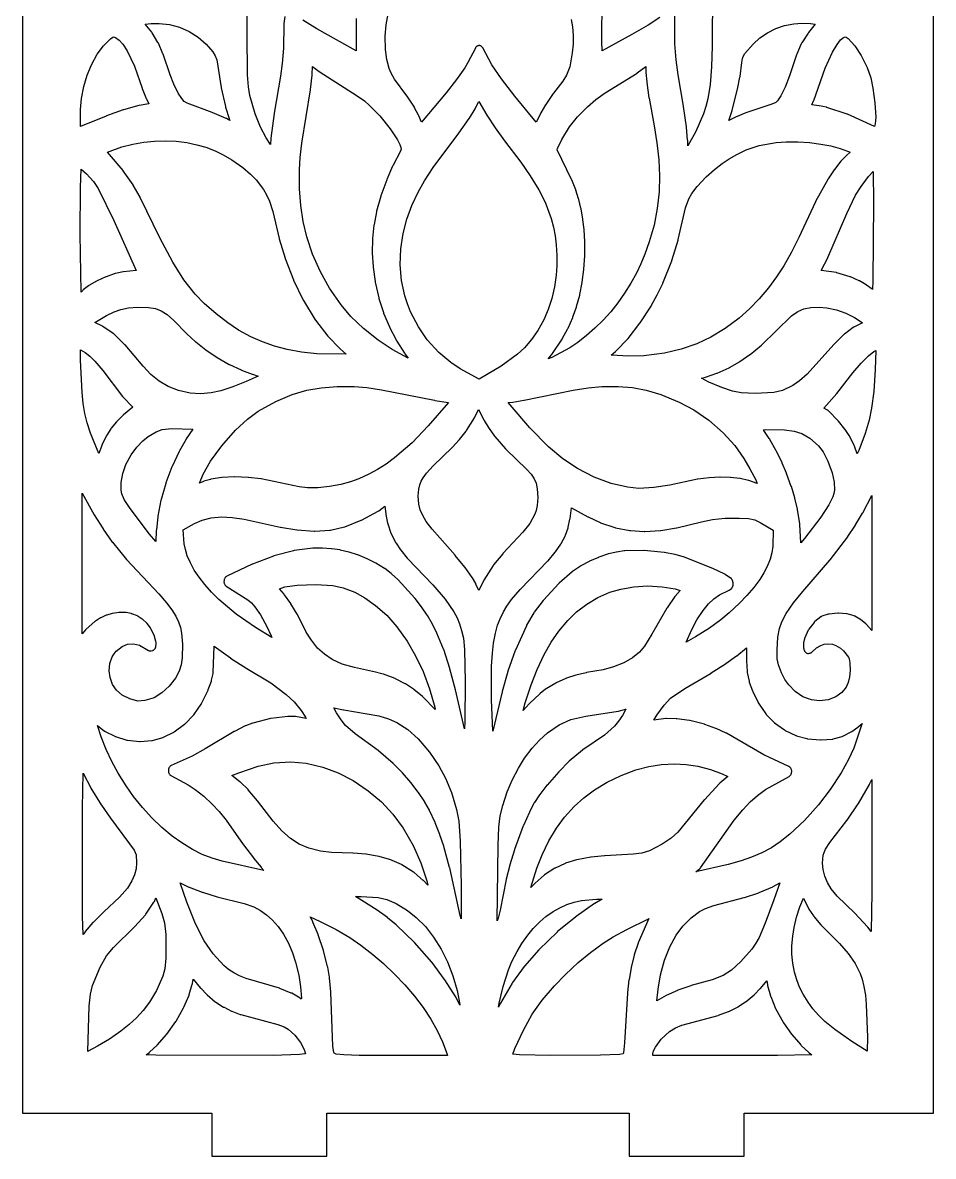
# Model space of a CAD drawing. Header units: millimetres. Extents: x 0 to 63, y 0 to 126.
# Drawn here: x 0 to 63.3, y 0 to 78.7 of the extents above; entities that cross this region are included whole.
import ezdxf

# ---------------------------------------------------------------- set-up
doc = ezdxf.new("R2010")
doc.units = ezdxf.units.MM
doc.layers.add('CUT', color=1, linetype='Continuous')

msp = doc.modelspace()

# ---------------------------------------------------------------- linework, layer by layer
at = {"layer": 'CUT'}
for points in [[(42.134, 0), (50.134, 0), (50.134, 3), (63.2679, 3), (63.2679, 123), (50.134, 123), (50.134, 126), (42.134, 126), (42.134, 123), (21.134, 123), (21.134, 126), (13.134, 126), (13.134, 123), (0, 123), (0, 3), (13.134, 3), (13.134, 0), (21.134, 0), (21.134, 3), (42.134, 3)], [(14.1339, 72.0887), (13.171, 72.497), (13.1586, 72.5019), (11.4229, 73.1363), (11.2262, 73.2642), (11.0473, 73.4617), (10.8015, 73.8409), (10.5004, 74.4577), (10.2435, 75.1196), (9.759, 76.5441), (9.747, 76.5754), (9.4259, 77.3184), (9.4135, 77.3445), (9.3995, 77.3693), (8.9889, 78.0344), (8.9627, 78.0715), (8.5188, 78.6227), (8.9269, 78.6772), (9.4881, 78.69), (10.2073, 78.6059), (10.9054, 78.4141), (11.5698, 78.1202), (12.1855, 77.7305), (12.74, 77.2504), (13.2065, 76.7162), (13.3853, 76.4408), (13.4878, 76.1608), (13.7797, 74.233), (13.786, 74.2002), (14.0808, 72.9086), (14.0909, 72.872), (14.3422, 72.0908), (14.3521, 72.063), (14.3998, 71.944), (14.1588, 72.0766)], [(55.064, 78.6237), (54.5891, 78.0514), (54.5637, 78.0166), (54.1248, 77.3361), (54.1086, 77.3084), (54.0944, 77.2789), (53.7772, 76.5441), (53.7649, 76.5117), (53.2667, 75.0336), (52.9754, 74.2666), (52.6829, 73.6551), (52.4337, 73.3026), (52.3144, 73.204), (52.0498, 73.0787), (50.2503, 72.473), (50.2318, 72.4661), (49.5329, 72.1702), (49.5177, 72.1632), (49.0575, 71.9338), (49.2892, 72.6434), (49.2974, 72.6718), (49.6882, 74.2163), (49.6938, 74.2414), (49.8326, 74.9634), (49.8376, 74.9956), (49.9545, 75.9764), (50.0111, 76.2481), (50.0631, 76.3867), (50.1835, 76.5901), (50.745, 77.2508), (51.2195, 77.6827), (51.7457, 78.0424), (52.3173, 78.3275), (52.9261, 78.5343), (53.5649, 78.6593), (54.1387, 78.6983), (54.7267, 78.67)], [(6.4597, 77.7076), (6.7142, 77.5287), (6.9584, 77.2521), (7.2654, 76.7775), (7.7617, 75.7218), (8.3021, 74.1824), (8.3078, 74.1669), (8.5855, 73.4652), (8.5974, 73.4379), (8.7617, 73.0973), (8.7622, 73.0963), (8.1032, 72.9877), (8.0781, 72.9822), (6.9972, 72.6879), (6.9769, 72.6815), (5.8139, 72.2589), (5.803, 72.2547), (4.0184, 71.5147), (4.0068, 71.6581), (4.0212, 72.6972), (4.0989, 73.465), (4.2568, 74.2967), (4.4854, 75.0804), (4.7813, 75.8076), (5.1871, 76.5445), (5.6131, 77.1261), (6.0964, 77.6096), (6.2608, 77.7247), (6.3102, 77.7429)], [(59.2617, 72.1809), (59.2313, 71.7133), (59.1816, 71.5243), (57.2974, 72.3739), (57.272, 72.3838), (55.8624, 72.85), (55.8344, 72.8575), (55.3337, 72.9615), (55.3136, 72.9648), (54.8194, 73.0257), (54.825, 73.0367), (54.9484, 73.3057), (54.9626, 73.3406), (55.7515, 75.5722), (56.2592, 76.6943), (56.5771, 77.2205), (56.8272, 77.5344), (57.0284, 77.7032), (57.1499, 77.7424), (57.2064, 77.7265), (57.3414, 77.6357), (57.8192, 77.1193), (58.2656, 76.4465), (58.6753, 75.6153), (58.9144, 74.9028), (59.0724, 74.1808), (59.2051, 73.1709)], [(25.6726, 56.0331), (24.6888, 56.6904), (23.689, 57.486), (22.8059, 58.3301), (22.118, 59.1423), (21.314, 60.3027), (20.6821, 61.4221), (20.1344, 62.6575), (19.7388, 63.8574), (19.4872, 64.9331), (19.3186, 66.0494), (19.2332, 67.2081), (19.2338, 68.5126), (19.2848, 69.3761), (19.3879, 70.3659), (20.003, 74.079), (20.0062, 74.1027), (20.1173, 75.0915), (20.12, 75.1309), (20.1349, 75.6931), (20.5921, 75.3554), (20.6078, 75.3446), (23.2467, 73.6494), (23.7392, 73.3018), (24.1055, 72.9923), (24.8103, 72.2664), (25.5329, 71.3641), (26.0383, 70.5899), (26.1977, 70.2806), (26.277, 70.0674), (26.2865, 69.9614), (26.2407, 69.8034), (25.7108, 68.7927), (25.6979, 68.766), (25.3028, 67.8547), (25.2931, 67.8301), (24.8936, 66.7213), (24.8846, 66.6932), (24.5858, 65.6436), (24.5759, 65.6013), (24.4136, 64.7088), (24.4085, 64.6727), (24.3147, 63.7375), (24.3125, 63.7019), (24.2914, 62.7672), (24.292, 62.7315), (24.3429, 61.8011), (24.3465, 61.764), (24.4848, 60.7495), (24.492, 60.7103), (24.7403, 59.6197), (24.7505, 59.5825), (25.0663, 58.6026), (25.0786, 58.5694), (25.4778, 57.6135), (25.4922, 57.5829), (25.974, 56.6556), (25.99, 56.6277), (26.529, 55.7736), (26.5483, 55.7456), (26.7873, 55.4354)], [(37.4912, 56.7798), (37.8751, 57.4949), (37.889, 57.5234), (38.216, 58.2689), (38.2274, 58.2976), (38.4708, 58.9865), (38.4801, 59.0162), (38.7011, 59.8219), (38.7085, 59.8536), (38.8737, 60.6926), (38.8788, 60.7236), (38.9886, 61.5969), (38.9914, 61.6266), (39.0461, 62.5351), (39.047, 62.5627), (39.0473, 63.514), (39.0467, 63.539), (39.0027, 64.3555), (39.0007, 64.3814), (38.9264, 65.0546), (38.9223, 65.0835), (38.7934, 65.8169), (38.7871, 65.847), (38.6339, 66.4664), (38.6261, 66.4939), (38.4329, 67.1013), (38.4233, 67.1284), (38.151, 67.8182), (38.1387, 67.8463), (37.1451, 69.8983), (37.1648, 69.9977), (37.4476, 70.621), (37.9996, 71.4983), (38.5473, 72.187), (39.2399, 72.8931), (39.8221, 73.3899), (40.4699, 73.8681), (42.6804, 75.2328), (42.6992, 75.2456), (43.2979, 75.6833), (43.2988, 75.3205), (43.3004, 75.2825), (43.3569, 74.6187), (43.3599, 74.5931), (43.5119, 73.5229), (43.5152, 73.503), (43.878, 71.5715), (44.0605, 70.3957), (44.1884, 69.2113), (44.242, 68.1109), (44.2162, 66.9871), (44.0905, 65.8251), (43.8619, 64.6796), (43.5265, 63.513), (43.2233, 62.6581), (42.9483, 61.9943), (42.6384, 61.3457), (42.2488, 60.6344), (41.8197, 59.948), (41.3533, 59.2893), (40.8524, 58.6619), (40.3198, 58.069), (39.7583, 57.5143), (39.1707, 57.0009), (38.5596, 56.532), (38.004, 56.1586), (36.7586, 55.4857), (36.5074, 55.3825), (36.7406, 55.6654), (36.7611, 55.693), (37.4715, 56.7472)], [(36.7605, 59.5868), (36.5115, 58.8261), (36.2016, 58.1042), (35.7864, 57.3501), (35.354, 56.7254), (34.8675, 56.1563), (34.3772, 55.7069), (33.232, 54.8728), (31.7069, 53.9756), (30.3904, 54.7044), (29.75, 55.1265), (28.9047, 55.8342), (28.1103, 56.708), (27.489, 57.6052), (26.9459, 58.6576), (26.732, 59.1988), (26.5544, 59.7535), (26.3207, 60.8295), (26.2249, 61.9246), (26.2723, 63.037), (26.4378, 64.0884), (26.6894, 65.0795), (27.0434, 66.0498), (27.4775, 66.9605), (27.9283, 67.7503), (28.5298, 68.6741), (30.3058, 71.0647), (30.3122, 71.0736), (31.0214, 72.0909), (31.0324, 72.1078), (31.431, 72.7511), (31.4469, 72.7794), (31.6877, 73.2526), (32.2384, 72.3219), (32.2477, 72.3069), (32.8206, 71.4349), (32.8294, 71.4222), (33.4655, 70.537), (33.4726, 70.5275), (34.6065, 69.0553), (35.2697, 68.0999), (35.8627, 67.1193), (36.291, 66.2672), (36.7229, 65.1259), (36.8818, 64.5312), (36.9991, 63.9223), (37.0759, 63.2988), (37.117, 62.5675), (37.1126, 61.8529), (37.0661, 61.2021), (36.9459, 60.38)], [(12.7158, 70.0796), (13.377, 69.8278), (13.9347, 69.5593), (14.5313, 69.2045), (15.2847, 68.6723), (15.8358, 68.2147), (16.2306, 67.8195), (16.7362, 67.1521), (16.9509, 66.7686), (17.1387, 66.3462), (17.3818, 65.614), (17.8171, 63.7525), (17.8239, 63.7268), (18.2257, 62.381), (18.2365, 62.3491), (18.8046, 60.8797), (18.8188, 60.8473), (19.4916, 59.4719), (19.5093, 59.4397), (20.3258, 58.1065), (20.3474, 58.0749), (21.1989, 56.9638), (21.2229, 56.9357), (22.0246, 56.0957), (22.0478, 56.0736), (22.4717, 55.7103), (20.4277, 55.7457), (19.3789, 55.8561), (18.38, 56.0381), (17.5064, 56.2689), (16.6674, 56.5625), (15.8591, 56.9204), (15.0048, 57.3869), (14.2449, 57.8849), (13.4329, 58.509), (12.617, 59.236), (11.9808, 59.8875), (11.1972, 60.8793), (10.4352, 62.1019), (9.5402, 63.7874), (8.1692, 66.589), (8.1591, 66.6084), (7.686, 67.4528), (7.6661, 67.4847), (6.9909, 68.45), (6.9716, 68.475), (5.9053, 69.7417), (6.0744, 69.8208), (6.8988, 70.1022), (7.6526, 70.2955), (8.4115, 70.4312), (9.1701, 70.5097), (9.9236, 70.5312), (10.6671, 70.496), (11.3962, 70.4044), (12.1064, 70.2569)], [(45.1109, 62.2267), (45.5396, 63.6379), (45.5474, 63.6671), (46.0576, 65.8815), (46.2786, 66.5042), (46.4922, 66.8731), (46.8696, 67.3475), (47.4894, 68.0216), (48.0561, 68.5409), (48.5934, 68.9568), (49.0919, 69.2874), (49.6202, 69.5887), (50.2587, 69.8968), (51.1653, 70.2105), (52.3576, 70.4129), (53.0461, 70.4594), (53.8515, 70.4618), (54.6637, 70.4112), (55.463, 70.3086), (56.1445, 70.1745), (56.7857, 70.0008), (57.3013, 69.8177), (57.4918, 69.7338), (57.2446, 69.5209), (57.225, 69.5024), (56.8702, 69.1408), (56.8465, 69.1139), (56.3945, 68.5431), (56.3765, 68.5182), (55.9562, 67.8832), (55.94, 67.8563), (55.0926, 66.313), (55.0812, 66.2907), (53.9239, 63.8258), (53.4124, 62.8076), (52.876, 61.8541), (52.3809, 61.0858), (51.807, 60.3137), (51.1694, 59.5656), (50.4892, 58.8569), (49.7714, 58.2081), (48.8169, 57.4875), (47.8168, 56.8858), (46.8446, 56.4313), (45.7437, 56.0515), (44.5852, 55.7845), (43.1518, 55.6), (42.1203, 55.571), (40.8894, 55.6515), (41.1874, 55.9024), (41.2118, 55.9253), (42.0346, 56.7808), (42.0572, 56.8069), (42.881, 57.8578), (42.9006, 57.8854), (43.653, 59.0548), (43.6664, 59.0774), (44.0786, 59.8271), (44.0877, 59.8446), (44.4674, 60.6247), (44.4792, 60.6511), (45.0985, 62.1916)], [(4.4376, 68.2421), (4.9105, 67.6972), (5.2396, 67.2114), (6.3265, 64.9971), (7.8836, 61.5131), (7.0168, 61.4399), (6.9823, 61.4344), (6.4563, 61.314), (6.4311, 61.3069), (5.798, 61.0915), (5.7742, 61.082), (5.1657, 60.8066), (5.1402, 60.7934), (4.6038, 60.4795), (4.5727, 60.4584), (4.2066, 60.1751), (4.1709, 60.1428), (4.0639, 60.0301), (4, 64.0584), (4.02, 67.2918), (4.0699, 68.5599)], [(57.5083, 61.083), (57.4786, 61.0941), (56.573, 61.374), (56.5337, 61.3829), (55.4803, 61.5308), (55.9343, 62.3993), (55.9474, 62.4267), (57.26, 65.4787), (57.8669, 66.7644), (58.2471, 67.3582), (58.7748, 68.0506), (59.0972, 68.4039), (59.1168, 66.2244), (59.0704, 60.7963), (59.044, 60.2085), (59.035, 60.2171), (59.0144, 60.2338), (58.633, 60.5146), (58.6051, 60.5328), (58.1405, 60.7983), (58.1167, 60.8104)], [(10.5021, 58.0521), (11.4044, 57.133), (11.4167, 57.1211), (12.0103, 56.5775), (12.0273, 56.563), (12.7269, 56.0091), (12.745, 55.996), (13.4832, 55.4969), (13.5024, 55.4852), (14.3547, 55.0026), (14.3741, 54.9925), (15.1814, 54.6168), (15.199, 54.6093), (15.9491, 54.3241), (15.9611, 54.3198), (16.3665, 54.188), (15.5332, 53.8183), (14.5974, 53.4428), (13.7604, 53.156), (13.1033, 53.0192), (12.3642, 52.9629), (11.6398, 53.0123), (10.8304, 53.1923), (10.11, 53.4656), (9.4747, 53.8413), (8.9153, 54.3104), (8.3813, 54.8701), (7.1159, 56.3504), (7.0956, 56.3722), (6.3309, 57.1191), (6.3109, 57.137), (6.2898, 57.1529), (5.5779, 57.6398), (5.539, 57.6622), (5.0078, 57.912), (5.8236, 58.4093), (6.3654, 58.6575), (6.8169, 58.811), (7.3475, 58.9278), (7.9815, 58.9851), (8.7463, 58.9659), (9.2173, 58.8875), (9.6222, 58.7316), (10.0301, 58.4666)], [(50.5487, 55.6982), (51.3185, 56.3278), (51.3394, 56.3464), (53.4082, 58.369), (53.8476, 58.6779), (54.2805, 58.866), (54.7665, 58.9618), (55.3382, 58.9836), (55.8782, 58.9319), (56.5331, 58.7831), (57.1877, 58.5515), (57.8013, 58.2524), (58.3319, 57.9044), (58.3383, 57.8985), (57.7348, 57.5924), (57.713, 57.5801), (57.6921, 57.5658), (57.0897, 57.112), (57.0561, 57.0826), (56.3771, 56.3994), (56.3665, 56.3882), (54.505, 54.3326), (53.9754, 53.855), (53.5068, 53.5325), (52.7995, 53.1959), (52.188, 53.0496), (50.9003, 52.9756), (49.927, 53.0255), (49.31, 53.1464), (48.5671, 53.3914), (47.6776, 53.7791), (47.1565, 54.0365), (47.4334, 54.1153), (47.4477, 54.1197), (48.2341, 54.3939), (48.2558, 54.4025), (49.0725, 54.7711), (49.0952, 54.7826), (49.8086, 55.1882), (49.8295, 55.2013), (50.5291, 55.6835)], [(6.1501, 50.5679), (6.122, 50.5284), (5.8458, 50.0821), (5.8286, 50.0513), (5.5096, 49.4124), (5.4914, 49.3701), (5.2913, 48.8241), (4.7193, 50.2222), (4.4869, 50.9518), (4.3296, 51.6006), (4.2108, 52.2877), (4.1245, 53.0452), (4.0094, 55.3016), (4.0078, 55.8802), (4.0206, 56.017), (4.3431, 55.8258), (4.6682, 55.5707), (5.013, 55.2389), (5.5799, 54.5787), (6.9404, 52.7848), (6.9658, 52.7549), (7.6649, 52.0239), (7.0041, 51.5039), (6.9754, 51.4783), (6.5404, 51.0402), (6.5193, 51.0169)], [(57.9842, 48.7937), (57.7821, 49.3282), (57.7653, 49.3668), (57.4329, 50.0306), (57.4102, 50.07), (57.1357, 50.4864), (57.1166, 50.5128), (56.6885, 51.0499), (56.6652, 51.0763), (55.979, 51.7746), (55.9566, 51.7952), (55.9328, 51.8133), (55.9077, 51.8287), (55.6555, 51.9648), (56.5528, 52.9724), (56.5683, 52.991), (57.6667, 54.4135), (58.26, 55.0991), (58.7596, 55.5913), (59.1286, 55.8939), (59.2679, 55.977), (59.2383, 54.657), (59.1375, 53.1251), (58.9813, 51.9533), (58.8024, 51.1393), (58.5226, 50.2099), (58.0867, 49.0303)], [(16.3704, 51.7509), (17.5814, 52.4242), (18.7285, 52.9044), (19.7531, 53.2047), (20.7365, 53.3858), (21.8458, 53.4776), (23.0212, 53.4633), (23.9056, 53.3889), (24.9324, 53.2457), (28.616, 52.5081), (28.6293, 52.5059), (29.5899, 52.3676), (28.1791, 50.7356), (27.0504, 49.5627), (25.8396, 48.5076), (25.2486, 48.0772), (24.6507, 47.6986), (24.0421, 47.3688), (23.3434, 47.0521), (22.7689, 46.8404), (22.1153, 46.6668), (21.3088, 46.52), (20.5034, 46.4363), (19.7778, 46.4263), (19.221, 46.4936), (16.5706, 47.0464), (16.5494, 47.0499), (15.6793, 47.1539), (15.6604, 47.1554), (14.7338, 47.1938), (14.7115, 47.1938), (13.8555, 47.1511), (13.828, 47.1482), (13.0717, 47.0245), (13.0409, 47.0174), (12.5865, 46.8828), (12.562, 46.8741), (12.2768, 46.7574), (12.5503, 47.383), (13.0601, 48.2791), (13.8313, 49.3574), (14.7763, 50.4374), (15.6096, 51.2105)], [(46.6339, 51.8394), (47.6628, 51.1292), (48.6615, 50.2571), (49.4673, 49.3664), (50.1082, 48.4571), (50.5241, 47.7482), (50.9257, 46.9779), (51.0311, 46.7388), (50.458, 46.9319), (50.4331, 46.939), (49.8592, 47.0692), (49.8324, 47.0737), (49.1864, 47.1474), (49.1646, 47.1488), (48.4623, 47.166), (48.4433, 47.1657), (47.7006, 47.1262), (47.683, 47.1246), (46.9155, 47.0285), (46.8947, 47.025), (44.9509, 46.612), (43.8427, 46.4472), (42.8191, 46.3902), (42.0133, 46.4708), (40.8877, 46.7389), (39.6941, 47.1801), (38.5414, 47.7686), (37.5271, 48.4383), (36.5261, 49.276), (35.2381, 50.5965), (33.8626, 52.1892), (33.7403, 52.358), (34.0446, 52.3852), (34.0639, 52.3877), (34.8233, 52.5163), (34.8319, 52.5179), (38.252, 53.2208), (39.2855, 53.3756), (40.2422, 53.4635), (41.3755, 53.4788), (42.3637, 53.395), (43.318, 53.2162), (44.3379, 52.9151), (45.6179, 52.3897)], [(35.2261, 43.9598), (34.7528, 43.3546), (33.366, 41.8612), (33.3551, 41.8488), (32.7089, 41.0809), (32.6799, 41.0411), (32.029, 40.0088), (32.006, 39.9669), (31.6937, 39.3034), (31.4926, 39.7423), (31.4764, 39.7739), (31.2459, 40.1769), (31.2265, 40.2074), (30.7423, 40.8914), (30.7271, 40.9115), (30.0511, 41.7356), (30.0436, 41.7444), (28.4569, 43.5514), (28.0397, 44.1029), (27.7959, 44.4971), (27.6156, 44.904), (27.5204, 45.2902), (27.4815, 45.8649), (27.5203, 46.3453), (27.5964, 46.6471), (27.6917, 46.883), (27.8251, 47.1265), (28.0555, 47.4518), (28.5152, 47.9608), (29.8502, 49.2315), (29.8687, 49.2505), (30.3254, 49.7613), (30.3399, 49.7787), (30.804, 50.372), (30.8243, 50.4009), (31.3924, 51.2938), (31.4158, 51.3362), (31.6703, 51.8738), (32.0336, 51.1456), (32.0519, 51.113), (32.394, 50.5666), (32.4077, 50.5462), (32.791, 50.016), (32.8103, 49.9918), (33.5482, 49.1406), (33.5685, 49.1192), (35.0278, 47.7125), (35.3173, 47.3817), (35.51, 47.1073), (35.6709, 46.7548), (35.7512, 46.3695), (35.7866, 45.7529), (35.7439, 45.2107), (35.6652, 44.8614), (35.5742, 44.6018)], [(8.8193, 43.2172), (7.4581, 44.9961), (7.0618, 45.6114), (6.8816, 46.0037), (6.8343, 46.272), (6.8452, 46.8035), (6.9581, 47.4273), (7.1731, 48.0453), (7.5291, 48.7173), (7.9312, 49.262), (8.3401, 49.6829), (8.7232, 49.9888), (9.283, 50.3182), (9.6932, 50.4806), (10.3549, 50.5538), (11.8261, 50.5125), (11.3687, 49.8325), (11.3545, 49.8096), (10.8864, 48.9935), (10.8714, 48.9649), (10.3763, 47.9106), (10.3632, 47.8793), (9.9501, 46.7718), (9.9394, 46.7392), (9.6183, 45.6094), (9.6097, 45.5731), (9.3905, 44.4518), (9.3847, 44.4132), (9.2872, 43.5072), (9.285, 43.4754), (9.2551, 42.6915)], [(56.3532, 46.0398), (56.2809, 45.7961), (56.0119, 45.2383), (55.4535, 44.3966), (54.3169, 42.9125), (54.0581, 42.6064), (53.9869, 43.8818), (53.9821, 43.927), (53.8265, 44.9246), (53.8199, 44.9582), (53.6432, 45.7104), (53.6367, 45.7352), (53.4061, 46.511), (53.3986, 46.5339), (53.0748, 47.4359), (53.0658, 47.4589), (52.7722, 48.1463), (52.7631, 48.1661), (52.3648, 48.9756), (52.3547, 48.9945), (51.8868, 49.8274), (51.8725, 49.8508), (51.4949, 50.4217), (51.4675, 50.458), (51.4641, 50.462), (51.6226, 50.4765), (52.926, 50.4599), (53.6043, 50.3742), (54.1379, 50.2063), (54.6796, 49.8847), (55.2861, 49.3498), (55.6044, 48.9213), (55.946, 48.2766), (56.2438, 47.4739), (56.384, 46.8188), (56.3903, 46.2709)], [(5.8369, 37.5871), (5.8053, 37.5752), (5.4387, 37.409), (5.4083, 37.3928), (5.0517, 37.174), (5.0308, 37.16), (5.0109, 37.1439), (4.4119, 36.6178), (4.39, 36.5968), (4.3699, 36.5734), (4.144, 36.2857), (4.144, 46.0615), (4.9642, 44.5655), (4.9759, 44.5456), (5.5846, 43.5781), (5.5953, 43.5621), (6.2282, 42.6644), (6.2427, 42.6452), (7.2028, 41.4615), (7.2198, 41.4421), (9.4585, 39.0755), (9.9998, 38.4434), (10.3624, 37.9612), (10.6334, 37.528), (10.8263, 37.1265), (10.9569, 36.7339), (11.038, 36.3274), (11.0931, 35.5713), (11.0773, 34.6281), (11.0174, 34.1455), (10.8776, 33.6955), (10.619, 33.2063), (10.1858, 32.6498), (9.6707, 32.1801), (9.1373, 31.854), (8.4909, 31.6577), (8.0114, 31.616), (7.4408, 31.7693), (6.9071, 32.0331), (6.5134, 32.368), (6.2404, 32.7705), (6.0748, 33.2514), (6.0203, 33.722), (6.0654, 34.2397), (6.2238, 34.6888), (6.3504, 34.9021), (6.5032, 35.0914), (6.9019, 35.4098), (7.288, 35.5655), (7.6968, 35.6005), (8.1094, 35.4997), (8.7421, 35.1371), (8.77, 35.1231), (8.7989, 35.1127), (8.8284, 35.1058), (8.8584, 35.1026), (8.8884, 35.1031), (8.9183, 35.1073), (9.0125, 35.1263), (9.0405, 35.1337), (9.0679, 35.1444), (9.0943, 35.1582), (9.1196, 35.175), (9.1435, 35.1947), (9.1657, 35.217), (9.1861, 35.2419), (9.2046, 35.2691), (9.2208, 35.2984), (9.2348, 35.3293), (9.2464, 35.3618), (9.2553, 35.3956), (9.2617, 35.4302), (9.2792, 35.5513), (9.2829, 35.5855), (9.284, 35.6199), (9.2825, 35.6543), (9.2785, 35.6882), (9.272, 35.7217), (9.263, 35.7544), (9.1249, 36.1893), (9.1143, 36.2189), (9.1017, 36.2471), (8.9061, 36.6449), (8.8894, 36.6752), (8.8705, 36.7035), (8.6518, 36.9983), (8.6323, 37.0223), (8.6112, 37.0439), (8.3539, 37.2843), (8.3329, 37.3022), (8.3107, 37.3179), (8.0204, 37.5042), (7.9974, 37.5176), (7.9735, 37.5284), (7.5895, 37.6807), (7.5673, 37.6885), (7.5448, 37.6939), (7.2017, 37.7618), (7.1601, 37.7665), (6.7291, 37.7773), (6.6868, 37.7746), (6.2441, 37.7087), (6.2078, 37.7005)], [(53.5499, 38.4331), (54.2094, 39.2403), (56.0799, 41.4045), (56.0936, 41.4212), (57.3201, 43.0321), (57.3339, 43.0518), (57.8548, 43.8391), (57.8638, 43.8536), (58.3521, 44.6695), (58.3619, 44.687), (58.9977, 45.887), (58.9977, 36.5282), (58.617, 36.9464), (58.582, 36.9794), (58.1978, 37.2914), (58.159, 37.318), (57.8244, 37.5099), (57.7947, 37.5248), (57.7637, 37.5355), (57.2745, 37.6721), (57.2517, 37.6775), (57.2285, 37.6806), (56.6854, 37.7265), (56.641, 37.7262), (56.0234, 37.6661), (55.9956, 37.6617), (55.9683, 37.6543), (55.5244, 37.5062), (55.4956, 37.4947), (55.4679, 37.4797), (55.4415, 37.4612), (55.0418, 37.1489), (55.0203, 37.1304), (55.0002, 37.1098), (54.9816, 37.087), (54.619, 36.6043), (54.5967, 36.5709), (54.5775, 36.5343), (54.3372, 36.0106), (54.3251, 35.9813), (54.3151, 35.9508), (54.3073, 35.9192), (54.2578, 35.682), (54.252, 35.6477), (54.2488, 35.6129), (54.2483, 35.5778), (54.2538, 35.3309), (54.2559, 35.2957), (54.2607, 35.2611), (54.268, 35.2272), (54.278, 35.1942), (54.2903, 35.1626), (54.307, 35.1244), (54.3226, 35.0928), (54.3405, 35.0634), (54.3606, 35.0361), (54.3829, 35.0116), (54.407, 34.9898), (54.4328, 34.9711), (54.4598, 34.9557), (54.4881, 34.9435), (54.517, 34.9348), (54.5466, 34.9298), (54.5764, 34.9284), (54.6063, 34.9306), (54.6357, 34.9364), (54.7102, 34.9558), (54.7415, 34.9661), (54.7717, 34.9806), (54.8004, 34.9989), (54.8275, 35.0208), (55.148, 35.3133), (55.4409, 35.489), (55.68, 35.5678), (55.9276, 35.5968), (56.252, 35.5616), (56.4998, 35.4785), (56.8128, 35.2971), (57.038, 35.1027), (57.3764, 34.6697), (57.4259, 34.5512), (57.4715, 34.2856), (57.4834, 33.741), (57.4426, 33.2962), (57.3482, 32.9153), (57.2053, 32.5961), (56.9051, 32.2092), (56.4937, 31.9123), (55.9705, 31.7054), (55.353, 31.6308), (54.809, 31.7005), (54.2115, 31.9252), (53.6596, 32.2946), (53.2267, 32.7358), (52.9517, 33.1266), (52.719, 33.5763), (52.502, 34.1447), (52.4245, 34.5444), (52.4138, 35.1859), (52.4727, 36.0579), (52.5812, 36.6494), (52.7441, 37.1299), (53.039, 37.6986)], [(13.9991, 39.8252), (14.0092, 39.7901), (14.0222, 39.7564), (14.0378, 39.7244), (14.0559, 39.6946), (14.0764, 39.667), (14.0989, 39.6422), (14.1233, 39.6203), (14.1494, 39.6014), (15.6318, 38.65), (15.9061, 38.4317), (16.1361, 38.1702), (16.5173, 37.6068), (16.961, 36.8051), (17.2661, 36.1446), (17.3058, 36.0445), (16.185, 36.7231), (14.8419, 37.6616), (13.6272, 38.6831), (13.1126, 39.1926), (12.6551, 39.7049), (12.2584, 40.2151), (11.9234, 40.7214), (11.65, 41.2217), (11.4379, 41.715), (11.3035, 42.1363), (11.2166, 42.5428), (11.1479, 43.5037), (11.9375, 43.957), (12.4697, 44.1869), (13.1052, 44.3474), (13.8184, 44.4088), (14.5492, 44.3779), (15.3841, 44.2637), (17.8893, 43.7015), (17.9025, 43.6989), (19.0532, 43.5053), (19.0762, 43.5027), (20.2623, 43.4163), (20.2947, 43.4161), (21.3364, 43.4783), (21.3776, 43.4843), (22.3501, 43.7102), (22.3881, 43.7223), (23.5207, 44.1794), (23.5461, 44.1912), (24.7019, 44.8044), (24.7388, 44.8277), (25.1716, 45.15), (25.2301, 44.6197), (25.236, 44.5815), (25.3553, 43.9769), (25.3616, 43.9492), (25.3698, 43.9223), (25.5837, 43.2845), (25.5946, 43.2556), (25.6075, 43.2278), (25.9188, 42.6191), (25.9422, 42.5795), (26.2488, 42.1248), (26.2684, 42.0984), (26.715, 41.552), (26.7333, 41.5314), (28.4923, 39.7043), (29.3606, 38.6942), (29.9565, 37.8279), (30.1806, 37.4029), (30.3582, 36.9747), (30.497, 36.5319), (30.6184, 35.9946), (30.6944, 35.2033), (30.7513, 32.9668), (30.7234, 30.1986), (30.6997, 29.6981), (30.0649, 32.3943), (30.062, 32.406), (29.6793, 33.8552), (29.6729, 33.8773), (29.2512, 35.1903), (29.2398, 35.2213), (28.783, 36.3362), (28.7702, 36.3645), (28.4833, 36.9359), (28.4715, 36.9579), (28.119, 37.5609), (28.1056, 37.5822), (27.7149, 38.1586), (27.7021, 38.1763), (27.2663, 38.7421), (27.2491, 38.7627), (26.0884, 40.0493), (26.0641, 40.0736), (25.6246, 40.4678), (25.6018, 40.4863), (25.1523, 40.8176), (25.1297, 40.8328), (24.5421, 41.1861), (24.5252, 41.1954), (23.9442, 41.4921), (23.9253, 41.5008), (23.2792, 41.7698), (23.2591, 41.7772), (22.6783, 41.9646), (22.6585, 41.97), (22.0694, 42.1087), (22.0493, 42.1126), (21.4503, 42.2024), (21.4302, 42.2045), (20.8195, 42.2455), (20.8, 42.246), (20.1756, 42.2377), (20.1481, 42.2358), (18.8515, 42.0718), (18.8192, 42.0655), (17.4465, 41.7037), (17.42, 41.6953), (15.9566, 41.1351), (15.9367, 41.1265), (14.1794, 40.2834), (14.1518, 40.2681), (14.1256, 40.2497), (14.1009, 40.228), (14.0782, 40.2034), (14.0577, 40.1761), (14.0393, 40.1465), (14.0235, 40.1146), (14.0103, 40.0811), (13.9998, 40.046), (13.9922, 40.0099), (13.9876, 39.9729), (13.986, 39.9357), (13.9874, 39.8984), (13.9917, 39.8614)], [(33.3962, 37.8167), (33.6353, 38.2167), (33.9588, 38.6686), (34.5582, 39.3657), (36.4836, 41.3504), (36.5006, 41.3693), (36.9976, 41.9658), (37.0166, 41.9908), (37.3892, 42.5285), (37.4132, 42.5681), (37.6816, 43.079), (37.6939, 43.1048), (37.7046, 43.1317), (37.889, 43.6475), (37.8975, 43.6741), (37.9044, 43.7015), (38.0246, 44.254), (38.0309, 44.2892), (38.1348, 45.052), (39.2617, 44.4199), (39.2794, 44.4107), (40.1219, 44.016), (40.1493, 44.0051), (41.1443, 43.6685), (41.177, 43.6598), (42.1891, 43.4621), (42.2209, 43.4581), (43.1869, 43.3972), (43.2165, 43.3971), (44.3152, 43.4609), (44.3409, 43.4637), (45.4191, 43.6409), (45.4389, 43.6449), (47.1661, 44.0737), (47.9267, 44.2219), (48.8032, 44.3159), (49.7713, 44.3333), (50.4211, 44.3007), (50.8636, 44.1968), (51.2448, 44.0184), (52.1466, 43.4994), (52.1058, 42.3698), (52.0367, 41.9249), (51.9212, 41.4857), (51.7216, 40.9682), (51.4938, 40.522), (51.2076, 40.0633), (50.7945, 39.5057), (50.3165, 38.9463), (49.8065, 38.417), (49.0929, 37.7461), (48.508, 37.254), (47.7134, 36.6929), (46.7555, 36.084), (46.1023, 35.7066), (46.4955, 36.5889), (46.8477, 37.2536), (47.2693, 37.9027), (47.6456, 38.364), (48.0256, 38.7259), (48.4081, 38.989), (49.0749, 39.3119), (49.0994, 39.3255), (49.1228, 39.3415), (49.1451, 39.3601), (49.2404, 39.4476), (49.2628, 39.4704), (49.2833, 39.4955), (49.3018, 39.5231), (49.3182, 39.5527), (49.332, 39.5841), (49.3435, 39.6169), (49.3524, 39.6511), (49.3585, 39.686), (49.362, 39.7216), (49.3627, 39.7573), (49.3607, 39.7931), (49.3558, 39.8284), (49.3413, 39.9104), (49.3337, 39.9456), (49.3234, 39.9796), (49.3104, 40.0123), (49.2948, 40.0432), (49.277, 40.0722), (49.257, 40.0989), (49.2349, 40.1229), (49.2111, 40.1444), (49.1857, 40.1627), (48.8086, 40.4064), (48.7786, 40.4233), (47.9565, 40.8209), (47.9387, 40.8286), (45.916, 41.6316), (45.889, 41.6407), (45.3215, 41.7963), (45.3032, 41.8006), (44.5985, 41.9381), (44.5752, 41.9415), (43.1852, 42.0779), (43.1555, 42.079), (41.8278, 42.0481), (41.8003, 42.0459), (41.2527, 41.9713), (41.2277, 41.9664), (40.7245, 41.8445), (40.7033, 41.8384), (40.0248, 41.6103), (40.0044, 41.6024), (39.3836, 41.3345), (39.3603, 41.3231), (38.7809, 41.0042), (38.757, 40.9895), (38.2021, 40.6087), (38.1743, 40.5872), (37.2819, 39.808), (37.2567, 39.7835), (36.1844, 38.6188), (36.1659, 38.597), (35.5347, 37.7853), (35.5066, 37.7435), (35.0126, 36.8888), (34.994, 36.8524), (34.2367, 35.1608), (34.2253, 35.1326), (33.7087, 33.707), (33.6989, 33.6768), (33.3075, 32.2839), (33.3029, 32.2665), (32.6549, 29.5407), (32.6541, 29.5534), (32.5796, 31.7067), (32.5815, 34.0513), (32.6351, 34.9446), (32.7155, 35.6438), (32.8462, 36.3424), (32.9999, 36.8953), (33.1651, 37.3374)], [(27.7737, 31.9426), (27.1815, 32.4271), (27.1563, 32.4457), (26.5988, 32.8112), (26.5726, 32.8265), (25.9014, 33.1695), (25.873, 33.1819), (25.061, 33.4842), (25.0369, 33.4918), (24.3282, 33.6791), (24.3144, 33.6823), (23.048, 33.9407), (22.2058, 34.1934), (21.501, 34.513), (20.9637, 34.8685), (20.4919, 35.3047), (20.0635, 35.8399), (19.7059, 36.4109), (19.0831, 37.6301), (19.0708, 37.6523), (18.64, 38.3753), (18.6237, 38.4003), (18.1913, 39.0089), (18.1697, 39.0365), (17.8348, 39.4203), (18.2211, 39.5459), (19.0599, 39.6806), (20.3782, 39.7269), (21.5584, 39.6405), (22.2604, 39.4901), (23.0656, 39.1765), (23.7778, 38.7895), (24.5237, 38.2626), (25.2888, 37.5748), (26.0023, 36.7736), (26.708, 35.7892), (27.2966, 34.7729), (27.816, 33.6634), (28.26, 32.4689), (28.6237, 31.192), (28.6591, 31.0368), (27.8, 31.9186)], [(36.3346, 32.4477), (35.9423, 32.1399), (35.9201, 32.1209), (35.2075, 31.4452), (35.1931, 31.4306), (34.767, 30.9728), (34.9123, 31.5015), (35.3216, 32.7579), (35.7343, 33.8081), (36.2277, 34.8502), (36.7187, 35.7087), (37.2479, 36.478), (37.8711, 37.2198), (38.4829, 37.8092), (39.1999, 38.3595), (39.9685, 38.8133), (40.7916, 39.1722), (41.5562, 39.4013), (42.4659, 39.5595), (43.4074, 39.6164), (44.4316, 39.5626), (45.3244, 39.4084), (45.6787, 39.296), (45.3397, 38.904), (45.3168, 38.8744), (44.7765, 38.0964), (44.7592, 38.0689), (43.7206, 36.2565), (43.2012, 35.44), (42.8506, 35.0105), (42.3641, 34.6145), (41.7597, 34.2706), (41.0488, 33.989), (40.3386, 33.7983), (39.1677, 33.5946), (39.1532, 33.5917), (38.4422, 33.424), (38.42, 33.4177), (37.7715, 33.2014), (37.7456, 33.1913), (37.0612, 32.8793), (37.0351, 32.8657), (36.366, 32.4691)], [(14.711, 29.5082), (14.6947, 29.4991), (12.6887, 28.2953), (11.7784, 27.7898), (10.3236, 27.1423), (10.2959, 27.128), (10.2695, 27.1105), (10.2446, 27.0897), (10.2215, 27.0659), (10.2004, 27.0396), (10.1816, 27.0106), (10.165, 26.9797), (10.1512, 26.9468), (10.1399, 26.9124), (10.1315, 26.8767), (10.126, 26.8403), (10.1235, 26.8032), (10.1238, 26.7661), (10.1273, 26.7292), (10.1335, 26.6929), (10.1427, 26.6576), (10.1546, 26.6235), (10.1692, 26.5911), (10.1864, 26.5606), (10.2059, 26.5323), (10.2275, 26.5066), (10.2512, 26.4838), (10.2765, 26.4638), (10.3034, 26.4472), (11.488, 25.7971), (11.9923, 25.4803), (12.5914, 25.0197), (13.1768, 24.4666), (13.6478, 23.944), (14.134, 23.3368), (15.3293, 21.6496), (15.3361, 21.6402), (16.0327, 20.7215), (16.0421, 20.7096), (16.5656, 20.0782), (16.5777, 20.0644), (16.7652, 19.8618), (13.867, 20.5059), (13.1709, 20.7033), (12.4806, 20.9739), (11.7945, 21.3153), (11.0475, 21.7694), (10.3832, 22.2471), (9.6704, 22.8415), (8.9835, 23.5012), (8.3276, 24.221), (7.7076, 24.9956), (7.1808, 25.7409), (6.6445, 26.6038), (6.2024, 27.4198), (5.8064, 28.2629), (5.4603, 29.1289), (5.1989, 29.9119), (5.6911, 29.5391), (5.7114, 29.5249), (5.7326, 29.5127), (6.3954, 29.1706), (6.4173, 29.1605), (6.4398, 29.1524), (7.2349, 28.911), (7.2576, 28.9053), (7.2807, 28.9016), (8.1068, 28.812), (8.1301, 28.8106), (8.1533, 28.8114), (8.9789, 28.8793), (9.0023, 28.8824), (9.0257, 28.8877), (9.7417, 29.0885), (9.7653, 29.0964), (9.7884, 29.1065), (10.4919, 29.4589), (10.5312, 29.4827), (11.254, 30.006), (11.275, 30.0226), (11.2948, 30.0413), (11.8462, 30.609), (11.8656, 30.6307), (11.8833, 30.6544), (12.4031, 31.4113), (12.4182, 31.4353), (12.4317, 31.4607), (12.8818, 32.3856), (12.898, 32.4238), (13.1122, 33.0063), (13.1225, 33.0379), (13.1303, 33.0704), (13.2258, 33.5416), (13.2315, 33.5775), (13.2344, 33.6139), (13.3082, 35.4308), (14.4315, 34.6159), (14.4448, 34.6068), (15.5659, 33.8848), (15.5731, 33.8802), (17.2375, 32.8768), (18.3163, 32.0751), (18.8621, 31.5573), (19.3499, 30.968), (19.6477, 30.4929), (19.6876, 30.4087), (18.9504, 30.5394), (18.9135, 30.5432), (18.4554, 30.5544), (18.4187, 30.5526), (17.2461, 30.4049), (17.217, 30.3996), (15.9954, 30.0958), (15.9659, 30.0864), (15.4869, 29.9039), (15.46, 29.892)], [(49.6002, 34.7563), (49.6141, 34.7668), (50.2868, 35.3072), (50.2921, 34.4332), (50.293, 34.4083), (50.3373, 33.6669), (50.3402, 33.6362), (50.3451, 33.606), (50.4631, 33.006), (50.4705, 32.9746), (50.4801, 32.944), (50.6993, 32.3261), (50.7178, 32.282), (51.0906, 31.5236), (51.1044, 31.4981), (51.1198, 31.474), (51.6297, 30.7411), (51.6467, 30.7185), (51.6652, 30.6979), (52.2026, 30.1426), (52.2221, 30.1242), (52.2428, 30.1077), (52.919, 29.6134), (52.9411, 29.5988), (52.964, 29.5865), (53.7146, 29.2279), (53.7361, 29.2188), (53.758, 29.2117), (54.4895, 29.0113), (54.5323, 29.0034), (55.4275, 28.9202), (55.4692, 28.92), (56.2574, 28.9817), (56.2809, 28.9846), (56.3042, 28.9898), (56.9368, 29.1644), (56.9611, 29.1722), (56.9845, 29.1827), (57.5692, 29.4754), (57.6082, 29.4991), (58.0242, 29.7992), (58.0529, 29.8228), (58.3132, 30.0636), (58.2825, 29.9557), (57.7434, 28.3535), (57.3801, 27.5532), (56.8698, 26.6339), (56.1021, 25.4719), (55.2796, 24.4112), (54.3069, 23.3307), (53.3016, 22.3677), (52.6371, 21.8383), (52.0192, 21.431), (51.3627, 21.0803), (50.6429, 20.7735), (49.9225, 20.5264), (49.0182, 20.2725), (46.7705, 19.7555), (47.0283, 19.958), (47.0519, 19.9785), (47.0737, 20.0016), (47.0937, 20.0273), (49.4382, 23.3377), (50.0369, 24.0752), (50.5457, 24.6183), (51.0442, 25.0677), (51.6087, 25.482), (53.25, 26.3893), (53.2766, 26.406), (53.3018, 26.4258), (53.3253, 26.4487), (53.3468, 26.4743), (53.3662, 26.5022), (53.3833, 26.5326), (53.3977, 26.5647), (53.4098, 26.5986), (53.4188, 26.6338), (53.4252, 26.6698), (53.4287, 26.7065), (53.4292, 26.7434), (53.4267, 26.7802), (53.4214, 26.8165), (53.4132, 26.8521), (53.4023, 26.8863), (53.3886, 26.9191), (53.3724, 26.9502), (53.3538, 26.9791), (53.333, 27.0054), (53.3102, 27.0292), (53.2856, 27.0503), (53.2595, 27.0681), (53.232, 27.0826), (51.4905, 27.884), (48.8891, 29.3836), (48.8659, 29.3955), (48.1764, 29.7102), (48.1581, 29.7177), (47.3877, 30.0021), (47.3633, 30.0099), (46.3576, 30.2709), (46.3275, 30.2767), (45.4409, 30.3937), (45.4109, 30.3957), (44.7204, 30.4016), (44.6866, 30.3996), (43.844, 30.2901), (44.0594, 30.6434), (44.5748, 31.3387), (45.0167, 31.8162), (45.9943, 32.5012), (47.8217, 33.5671), (47.8311, 33.5728), (48.8312, 34.2096), (48.8436, 34.2179)], [(25.7489, 27.2823), (24.7309, 28.1738), (24.7068, 28.1928), (23.0916, 29.3401), (22.4339, 29.9244), (22.1186, 30.3166), (21.8106, 30.8048), (21.6258, 31.1571), (22.2902, 31.0108), (22.3026, 31.0084), (24.7368, 30.6002), (25.4261, 30.3897), (25.9964, 30.1282), (26.7478, 29.6382), (27.4683, 28.9916), (28.2585, 28.0732), (28.9093, 27.1213), (29.3656, 26.2711), (29.7833, 25.2632), (30.145, 24.0925), (30.3039, 23.2835), (30.3959, 21.8984), (30.4549, 18.7799), (30.4629, 16.4992), (30.4011, 16.7235), (29.6657, 20.0426), (29.6609, 20.0617), (29.2703, 21.5143), (29.2616, 21.5428), (28.9877, 22.3387), (28.9797, 22.36), (28.6542, 23.1621), (28.6476, 23.1775), (28.2689, 24.0118), (28.2551, 24.0395), (27.9456, 24.6005), (27.9297, 24.6269), (27.4979, 25.2785), (27.4831, 25.2994), (26.9762, 25.9581), (26.9626, 25.9747), (26.3947, 26.6249), (26.3814, 26.6393), (25.7664, 27.2659)], [(35.2061, 23.9144), (34.7882, 22.9782), (34.7778, 22.9525), (34.1692, 21.3023), (34.1608, 21.277), (33.8506, 20.2422), (33.8459, 20.2254), (33.5963, 19.2535), (33.5908, 19.2294), (33.1682, 17.1014), (33.0266, 16.533), (32.9658, 16.3463), (33.0356, 21.6165), (33.0892, 22.868), (33.1792, 23.6465), (33.3552, 24.3754), (33.6689, 25.3166), (34.0067, 26.1183), (34.4403, 26.9562), (34.8748, 27.6503), (35.4048, 28.3539), (35.9156, 28.915), (36.4527, 29.4022), (37.2758, 29.9729), (38.076, 30.3402), (39.1306, 30.5767), (41.3668, 30.9233), (41.3863, 30.9271), (41.8916, 31.0473), (41.9047, 31.0511), (41.6728, 30.6128), (41.4054, 30.2272), (41.1077, 29.8754), (40.4247, 29.2592), (38.9153, 28.227), (38.8911, 28.2087), (37.9773, 27.4376), (37.9561, 27.418), (37.2724, 26.7256), (37.2607, 26.7131), (36.4365, 25.7884), (36.4239, 25.7734), (35.9195, 25.1378), (35.8994, 25.1099), (35.5521, 24.575), (35.534, 24.5436), (35.2169, 23.9365)], [(19.2157, 21.6845), (18.5968, 22.0859), (17.9971, 22.6136), (17.3933, 23.284), (16.3241, 24.6858), (16.3123, 24.7004), (15.6757, 25.4481), (15.6556, 25.4696), (15.1264, 25.9899), (15.0968, 26.0156), (14.54, 26.44), (15.0134, 26.6427), (16.3524, 27.1007), (17.4514, 27.3191), (18.621, 27.3879), (19.7004, 27.2982), (20.8486, 27.0369), (21.9088, 26.6393), (22.9594, 26.092), (23.9991, 25.3949), (24.9373, 24.6172), (25.7187, 23.7721), (26.4368, 22.7842), (27.1189, 21.5947), (27.6548, 20.3949), (28.079, 19.1329), (28.1489, 18.8413), (27.8398, 19.1495), (27.821, 19.1669), (27.1887, 19.7032), (27.1559, 19.7274), (26.3538, 20.2376), (26.3159, 20.2578), (25.5157, 20.6063), (25.4838, 20.6179), (24.7667, 20.8241), (24.74, 20.8303), (23.8615, 20.9821), (23.8395, 20.9849), (22.9618, 21.0566), (22.9485, 21.0574), (21.4455, 21.0983), (20.6945, 21.1871), (19.8784, 21.3942)], [(39.4794, 20.7698), (38.5079, 20.595), (38.4788, 20.5879), (37.7163, 20.3548), (37.6822, 20.3417), (36.9999, 20.024), (36.9636, 20.0035), (36.2652, 19.5402), (36.2349, 19.5172), (35.6109, 18.9781), (35.5949, 18.9632), (35.3053, 18.676), (35.728, 20.0102), (36.0831, 20.9412), (36.5508, 21.9128), (37.0853, 22.8023), (37.6343, 23.5457), (38.3041, 24.2859), (38.9823, 24.8982), (39.7259, 25.4503), (40.6155, 25.9865), (41.5879, 26.4539), (42.5995, 26.8347), (43.4989, 27.0745), (44.3938, 27.2167), (45.2853, 27.2613), (46.0919, 27.2175), (46.8968, 27.0932), (47.7829, 26.8629), (48.5881, 26.5683), (48.9901, 26.3869), (48.4315, 25.9128), (48.4041, 25.8863), (47.3622, 24.7637), (47.3489, 24.7485), (45.5061, 22.5093), (45.0449, 22.0916), (44.4184, 21.6776), (43.5592, 21.2239), (43.0183, 21.0573), (42.4168, 20.9811), (40.4376, 20.8647), (40.4279, 20.864), (39.499, 20.7725)], [(6.1066, 23.4778), (7.7493, 21.2656), (7.8269, 21.1121), (7.8765, 20.9439), (7.92, 20.3904), (7.881, 19.972), (7.7729, 19.5514), (7.5938, 19.1297), (7.2889, 18.633), (6.7356, 17.9886), (5.6413, 16.9913), (5.6305, 16.981), (4.8986, 16.2487), (4.8819, 16.2306), (4.3492, 15.6122), (4.335, 15.5945), (4.1999, 15.4154), (4.1669, 16.6546), (4.1615, 24.2099), (4.1968, 26.6077), (4.7338, 25.5996), (4.7459, 25.5784), (5.4647, 24.4125), (5.4747, 24.3971), (6.0988, 23.4887)], [(55.7245, 19.4684), (55.6098, 19.9169), (55.5716, 20.3581), (55.6155, 20.9076), (55.6741, 21.1084), (55.7814, 21.3363), (56.0823, 21.7914), (57.2688, 23.319), (57.2832, 23.3389), (58.0476, 24.475), (58.0613, 24.4969), (58.8218, 25.8149), (58.8355, 25.8408), (58.9968, 26.176), (58.9921, 18.355), (58.9544, 15.6229), (58.7121, 15.9253), (58.6944, 15.9458), (57.8172, 16.8783), (57.8071, 16.8885), (56.589, 18.0753), (56.1812, 18.5755), (55.9156, 19.0176)], [(16.5179, 17.0799), (16.9456, 16.7829), (17.3417, 16.4316), (17.7582, 15.9617), (18.1325, 15.4228), (18.4639, 14.8147), (18.7513, 14.1374), (18.9632, 13.4938), (19.1831, 12.587), (19.3109, 11.7726), (19.3626, 10.9956), (19.3567, 10.9251), (19.337, 10.9437), (19.3103, 10.9662), (19.2818, 10.985), (18.697, 11.3237), (18.6627, 11.3406), (17.8583, 11.6657), (17.8334, 11.6744), (15.5228, 12.3447), (15.0629, 12.529), (14.6639, 12.736), (14.3055, 12.9759), (13.9681, 13.2584), (13.2244, 14.0619), (12.6139, 14.9695), (12.0136, 16.1495), (11.4044, 17.6484), (10.9373, 18.9964), (11.5516, 18.702), (11.5714, 18.6936), (12.4788, 18.3458), (12.4951, 18.3401), (13.5047, 18.0283), (13.5175, 18.0248), (15.3967, 17.5501), (16.0627, 17.3192)], [(50.1332, 17.98), (50.1477, 17.9843), (51.1427, 18.3102), (51.1648, 18.3185), (52.1082, 18.7249), (52.129, 18.7349), (52.6069, 18.9909), (52.1926, 17.8145), (51.5786, 16.2018), (51.1606, 15.203), (50.943, 14.8044), (50.6547, 14.3875), (49.9054, 13.5251), (49.2392, 12.9273), (48.6657, 12.5602), (47.9022, 12.2686), (46.4366, 11.8545), (46.4211, 11.8497), (45.5234, 11.5332), (45.5031, 11.525), (44.7176, 11.1724), (44.6954, 11.1611), (44.0684, 10.8081), (44.1461, 11.6168), (44.3153, 12.6073), (44.591, 13.6201), (44.9538, 14.5394), (45.3975, 15.3535), (45.8628, 15.9878), (46.4423, 16.5689), (47.0206, 16.9966), (47.4279, 17.205), (48.0298, 17.4265)], [(7.9079, 9.6269), (7.3954, 9.1484), (6.8278, 8.6889), (6.0361, 8.1386), (5.2072, 7.6451), (4.5459, 7.2951), (4.5198, 7.2863), (4.5175, 7.3069), (4.6276, 10.4241), (4.7038, 11.2703), (4.8538, 11.8609), (5.392, 13.1409), (5.8288, 13.92), (6.3054, 14.5011), (7.7729, 15.9368), (7.7883, 15.953), (8.5298, 16.7838), (8.5585, 16.8208), (9.116, 17.6433), (9.1352, 17.6749), (9.1516, 17.7086), (9.258, 17.9574), (9.6692, 16.8756), (9.858, 16.2135), (9.9375, 15.4116), (9.9415, 13.7589), (9.8827, 13.0149), (9.7451, 12.5119), (9.3037, 11.5114), (8.8109, 10.7005), (8.3641, 10.1226)], [(25.9385, 17.5567), (26.7318, 17.0813), (27.3441, 16.5939), (27.9757, 15.9545), (28.5534, 15.2195), (29.0706, 14.3986), (29.5202, 13.5022), (29.895, 12.5411), (30.188, 11.5268), (30.376, 10.5336), (30.3791, 10.4987), (30.1295, 10.9929), (30.1112, 11.0253), (29.3271, 12.266), (29.3118, 12.2883), (28.4405, 13.4658), (28.4225, 13.488), (27.2214, 14.8602), (27.2018, 14.8809), (25.9704, 16.0634), (25.9518, 16.0799), (25.3553, 16.5682), (25.3421, 16.5784), (24.6396, 17.0912), (24.6237, 17.1021), (23.1345, 18.0457), (23.5064, 18.0493), (24.6879, 17.9813), (25.3003, 17.848)], [(33.0567, 10.3646), (33.0939, 10.6325), (33.3724, 11.8019), (33.7499, 12.9536), (33.991, 13.5276), (34.3448, 14.2222), (34.6771, 14.7792), (35.0851, 15.3619), (35.4623, 15.8192), (35.9211, 16.2883), (36.3418, 16.6469), (36.8505, 17.003), (37.3149, 17.264), (37.8004, 17.4793), (38.306, 17.6484), (38.8273, 17.7696), (39.865, 17.8721), (40.2492, 17.8593), (39.7473, 17.5615), (39.7296, 17.55), (38.4491, 16.6571), (38.4304, 16.6429), (37.1452, 15.5881), (37.126, 15.5709), (35.8787, 14.3633), (35.8596, 14.3431), (34.8655, 13.2046), (34.8465, 13.1806), (34.031, 12.0621), (34.0112, 12.032), (33.1941, 10.6463), (33.1788, 10.6175)], [(55.4585, 16.0743), (55.4771, 16.0538), (56.7417, 14.7767), (57.3421, 14.098), (57.8345, 13.4034), (58.1847, 12.7007), (58.322, 12.3047), (58.4506, 11.7861), (58.5461, 11.2029), (58.6131, 10.5421), (58.6927, 8.2708), (58.6779, 7.2978), (58.6709, 7.3012), (57.6072, 7.9729), (56.4208, 8.8088), (55.7355, 9.3664), (55.2974, 9.7931), (54.905, 10.2399), (54.5606, 10.7028), (54.2227, 11.2544), (53.9785, 11.7504), (53.7798, 12.262), (53.6272, 12.7866), (53.5079, 13.4065), (53.4483, 14.0452), (53.4453, 14.6157), (53.4991, 15.2908), (53.5962, 15.8921), (53.7666, 16.5996), (53.9999, 17.3212), (54.2523, 17.9356), (54.602, 17.2162), (54.6264, 17.173), (54.938, 16.6987), (54.9629, 16.6653)], [(20.529, 15.4055), (20.168, 16.2646), (20.1512, 16.2998), (19.9663, 16.6422), (20.6707, 16.3166), (21.7807, 15.7433), (22.7223, 15.1977), (23.4965, 14.6667), (24.3387, 14.0183), (25.0721, 13.3893), (25.8391, 12.66), (26.5567, 11.9008), (27.2182, 11.1198), (27.817, 10.3258), (28.3463, 9.5276), (28.7993, 8.7347), (29.1699, 7.9557), (29.4297, 7.2694), (29.5061, 7.0005), (23.3852, 7.0103), (22.3112, 7.0419), (21.7692, 7.1017), (21.6377, 7.156), (21.6085, 7.2088), (21.5407, 7.6447), (21.4036, 11.3975), (21.4023, 11.4196), (21.3192, 12.4024), (21.3144, 12.4401), (21.1951, 13.1452), (21.1874, 13.1814), (20.91, 14.2665), (20.901, 14.2968), (20.5402, 15.376)], [(36.6621, 7.0021), (34.5263, 7.0419), (34.0444, 7.0847), (34.1916, 7.4814), (34.7852, 8.7625), (35.4002, 9.8621), (36.0961, 10.8418), (36.9439, 11.8415), (37.706, 12.6291), (38.597, 13.4512), (39.4583, 14.1607), (40.34, 14.8064), (41.0233, 15.2471), (41.9729, 15.7592), (43.4728, 16.4961), (43.5016, 16.5077), (42.7688, 14.8321), (42.7548, 14.7951), (42.4902, 13.9922), (42.4809, 13.96), (42.275, 13.1241), (42.2687, 13.0939), (42.1274, 12.2845), (42.1239, 12.2596), (42.0189, 11.3698), (42.0166, 11.3426), (41.8152, 7.8842), (41.7444, 7.192), (41.726, 7.1167), (41.4621, 7.0771), (40.1532, 7.0174)], [(11.5753, 11.2377), (11.7858, 11.9573), (11.793, 11.9855), (11.7984, 12.0144), (11.8418, 12.2947), (12.36, 11.6862), (12.374, 11.6708), (12.7913, 11.238), (12.8162, 11.2147), (13.3834, 10.7403), (13.4133, 10.7182), (13.9624, 10.365), (13.989, 10.3499), (14.5165, 10.087), (14.5391, 10.077), (15.1212, 9.8514), (15.1484, 9.8424), (17.7386, 9.1572), (18.1753, 8.9985), (18.4381, 8.8357), (18.905, 8.4135), (19.2948, 7.915), (19.5603, 7.4182), (19.6312, 7.1954), (19.6416, 7.1202), (19.6027, 7.1084), (19.2381, 7.0668), (17.4066, 7.0124), (9.251, 7.0201), (8.5794, 7.0377), (8.8035, 7.2172), (8.8212, 7.2325), (9.3489, 7.7243), (9.372, 7.7481), (9.9982, 8.4625), (10.0204, 8.4907), (10.6407, 9.3642), (10.6615, 9.3969), (11.1805, 10.316), (11.1996, 10.3548), (11.558, 11.1894)], [(44.3682, 8.1428), (44.9316, 8.6644), (45.3455, 8.9255), (45.7952, 9.1178), (48.3187, 9.7918), (48.342, 9.7993), (49.027, 10.054), (49.0512, 10.0644), (49.6579, 10.3615), (49.6855, 10.377), (50.2294, 10.7247), (50.2592, 10.7467), (50.815, 11.2087), (50.8403, 11.2322), (51.2449, 11.6507), (51.2592, 11.6665), (51.7072, 12.1927), (51.7418, 11.9309), (51.7468, 11.901), (51.7537, 11.8715), (51.9507, 11.1498), (51.9587, 11.1238), (51.9682, 11.0985), (52.3139, 10.2649), (52.3339, 10.2234), (52.8435, 9.3079), (52.8644, 9.2746), (53.4218, 8.4812), (53.4438, 8.453), (54.0684, 7.7323), (54.092, 7.7078), (54.6254, 7.2072), (54.6441, 7.1908), (54.834, 7.0392), (52.4516, 7.0056), (43.7714, 7), (43.7759, 7.1269), (43.8364, 7.3271), (43.9559, 7.5735)]]:
    msp.add_lwpolyline(points, close=True, dxfattribs=at)
for points in [[(18.2243, 79.1742), (18.1546, 78.6689), (18.1516, 78.6412), (18.1503, 78.6134), (18.1236, 76.9753), (18.038, 75.9047), (17.9139, 75.0255), (17.4667, 72.4438), (17.4635, 72.422), (17.252, 70.7109), (17.2499, 70.6888), (17.2185, 70.2699), (16.912, 70.7435), (16.5215, 71.4838), (16.158, 72.4121), (15.7843, 73.6685), (15.6815, 74.2853), (15.6276, 75.107), (15.5652, 80.9336)], [(44.2556, 79.0901), (43.4449, 78.5652), (42.3217, 77.9125), (40.2516, 76.781), (40.2392, 77.445), (40.2711, 80.3969)], [(47.9275, 80.9995), (47.897, 77.109), (47.8561, 75.6623), (47.7619, 74.4341), (47.602, 73.4457), (47.4668, 72.9145), (47.2974, 72.4016), (46.7668, 71.1757), (46.2027, 70.1916), (46.2011, 70.5447), (46.1991, 70.5847), (46.1166, 71.4844), (46.1139, 71.507), (45.913, 72.9181), (45.9107, 72.9326), (45.529, 75.11), (45.3907, 76.1638), (45.3171, 77.2747), (45.3105, 79.273)], [(23.1804, 79.0177), (23.1812, 77.0731), (23.1633, 76.787), (20.4297, 78.3038), (19.4677, 78.9031)], [(38.1159, 78.9637), (38.195, 78.4469), (38.2411, 77.8452), (38.2378, 77.244), (38.1859, 76.6406), (38.0045, 75.6663), (37.7893, 75.0967), (37.5222, 74.6712), (36.8801, 73.8458), (36.8669, 73.8278), (36.3434, 73.0608), (36.3297, 73.0392), (36.0041, 72.4847), (35.9901, 72.4586), (35.6855, 71.8365), (34.1836, 73.6266), (33.2589, 74.8257), (32.5859, 75.8127), (31.9599, 76.9796), (31.942, 77.0096), (31.9219, 77.0371), (31.8996, 77.0621), (31.8754, 77.0842), (31.8495, 77.1034), (31.8223, 77.1192), (31.7939, 77.1315), (31.7647, 77.1403), (31.7349, 77.1455), (31.7048, 77.147), (31.6748, 77.1449), (31.6451, 77.139), (31.616, 77.1295), (31.5878, 77.1165), (31.5607, 77.1), (31.5352, 77.0805), (31.5114, 77.0577), (31.4894, 77.0323), (31.4696, 77.0042), (31.4522, 76.9738), (30.9341, 75.9692), (30.7093, 75.5982), (30.1456, 74.7923), (29.4329, 73.8667), (27.7046, 71.8211), (27.5211, 72.27), (27.505, 72.3045), (27.2313, 72.8279), (27.2133, 72.8586), (26.7134, 73.6308), (26.6993, 73.651), (25.8332, 74.8091), (25.599, 75.2235), (25.4541, 75.5631), (25.2891, 76.17), (25.2021, 76.8824), (25.1827, 77.8078), (25.2438, 78.5766), (25.3871, 79.3603)]]:
    msp.add_lwpolyline(points, dxfattribs=at)

doc.saveas('drawing.dxf')
